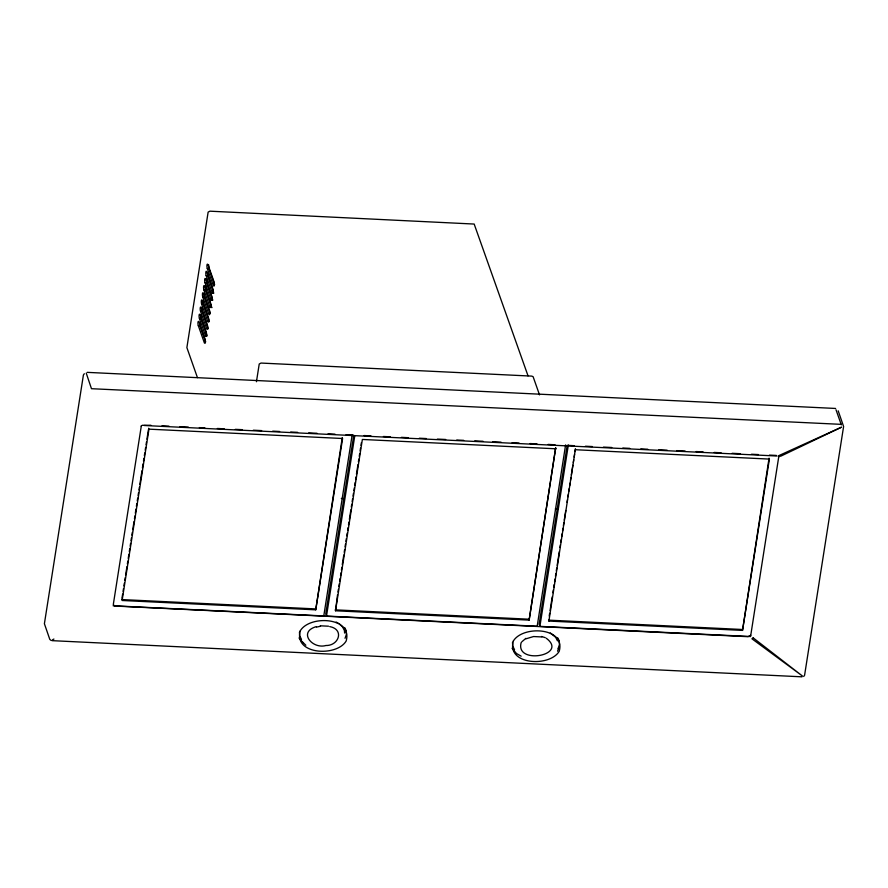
<?xml version="1.0" encoding="UTF-8"?>
<svg xmlns="http://www.w3.org/2000/svg" width="888" height="888" viewBox="0 0 888 888"><rect width="100%" height="100%" fill="white"/><g stroke="black" fill="none" stroke-linecap="round" stroke-linejoin="round"><path stroke-width="1.33" d="M199.622 322.644L199.967 325.774L205.628 341.836M202.986 301.187L203.33 304.318L208.991 320.379M200.799 314.907L201.088 318.626L207.182 335.919L205.539 335.842L199.445 318.537C198.979 317.682 198.69 312.831 200.066 314.53L206.16 331.823C206.627 332.689 206.915 337.54 205.539 335.842M204.173 293.451L204.451 297.158L210.112 313.231M206.416 279.154L206.693 282.861L212.787 300.166L211.144 300.077L205.05 282.784C204.584 281.918 204.307 277.067 205.683 278.765L211.777 296.07C212.243 296.925 212.521 301.776 211.144 300.077M208.658 264.846L208.935 268.553L214.596 284.626M86.236 373.127L91.475 388.7L841.402 424.364M141.336 425.807L113.298 604.562L114.63 606.027L748.007 636.685L750.76 635.297M122 598.19L122.644 594.083M123.077 591.341L123.499 588.6M123.932 585.858L124.364 583.116M124.797 580.375L125.219 577.633M125.652 574.891L126.94 566.666M127.373 563.924L127.805 561.183M128.227 558.441L128.871 554.334M129.304 551.592L129.737 548.851M130.17 546.109L130.592 543.367M131.024 540.626L131.457 537.884M131.89 535.142L132.312 532.4M132.745 529.659L134.032 521.445M134.465 518.703L134.898 515.961M135.32 513.22L135.975 509.102M136.397 506.36L136.83 503.618M137.263 500.876L137.684 498.135M138.117 495.404L138.55 492.662M138.983 489.921L139.405 487.179M139.838 484.437L141.991 470.729M142.413 467.987L143.068 463.88M143.49 461.138L143.923 458.397M144.356 455.655L144.777 452.913M145.21 450.172L145.643 447.43M146.076 444.688L146.498 441.947M146.931 439.205L148.44 429.614M148.973 429.159L122.111 600.488L315.728 609.823L342.601 438.506L148.973 429.159L148.651 428.238M256.443 381.729L259.229 363.991L261.05 363.059L531.746 376.112L533.111 376.69L539.516 394.871M315.728 609.823L342.28 437.584M352.214 434.609L323.776 615.95L113.109 605.783M353.757 435.309L325.741 613.919L326.507 616.072L537.173 626.24L565.612 444.899M326.507 616.072L354.734 436.097M529.126 620.113L555.666 447.874L529.126 620.113L335.509 610.778L337.54 594.782M337.973 592.041L338.406 589.299M338.828 586.557L339.26 583.816M339.693 581.074L340.126 578.332M340.548 575.591L340.981 572.849M341.414 570.107L341.847 567.365M342.269 564.624L343.778 555.033M344.211 552.292L344.633 549.55M345.066 546.808L345.499 544.067M345.932 541.325L346.353 538.583M346.786 535.841L347.219 533.1M347.641 530.358L348.074 527.616M348.507 524.875L348.94 522.133M349.361 519.391L350.871 509.801M351.304 507.059L351.726 504.317M352.159 501.576L352.591 498.834M353.024 496.092L353.446 493.351M353.879 490.609L354.312 487.878M354.734 485.137L355.167 482.395M355.6 479.653L356.033 476.911M356.454 474.17L357.964 464.568M358.397 461.838L358.819 459.096M359.252 456.354L359.684 453.613M360.117 450.871L360.539 448.129M360.972 445.388L361.405 442.646M335.509 610.778L362.371 439.46L555.999 448.795M567.154 445.598L539.138 624.22L539.904 626.373L750.56 636.53L778.787 456.554M539.904 626.373L568.342 445.032M549.217 616.028L549.65 613.297M550.083 610.556L552.225 596.847M552.869 592.729L553.302 589.987M553.735 587.257L554.168 584.515M554.589 581.773L555.022 579.032M555.455 576.29L555.888 573.548M556.31 570.806L556.743 568.065M557.176 565.323L559.318 551.615M559.962 547.508L560.395 544.766M560.828 542.024L561.26 539.282M561.682 536.541L562.115 533.799M562.548 531.057L562.981 528.316M563.403 525.574L563.836 522.832M564.269 520.091L565.767 510.5M567.055 502.275L567.488 499.533M567.92 496.792L568.353 494.05M568.775 491.308L569.208 488.567M569.641 485.825L570.074 483.083M570.496 480.353L570.929 477.611M571.361 474.869L572.86 465.268M573.293 462.526L573.726 459.784M574.159 457.043L574.58 454.312M575.013 451.57L575.446 448.829L548.895 621.067L742.523 630.402L769.397 459.085L575.768 449.75M742.523 630.402L769.064 458.164M202.031 307.292L202.209 311.466L208.303 328.771L206.66 328.693L200.566 311.388C200.1 310.534 199.811 305.672 201.188 307.37L207.281 324.675C207.759 325.53 208.036 330.392 206.66 328.693M345.032 638.317L346.398 634.398L346.109 630.391L344.655 627.527M521.167 642.601C514.796 665.223 569.13 655.477 546.264 638.239M558.075 648.595L559.44 644.666L559.151 640.659L557.697 637.806M557.564 651.215L558.83 647.596M205.528 285.525L205.572 290.01L211.832 307.681M141.259 426.329L141.536 425.752M521.8 641.824L525.885 638.328M84.316 373.715L83.405 375.014L44.4 623.742L49.806 639.404L51.249 640.514M803.684 676.49L804.595 675.224L843.6 426.495L838.194 410.833M52.525 639.793L53.924 639.049M316.339 626.617C297.602 631.956 312.443 649.428 325.896 645.509C338.794 645.865 344.633 629.437 329.737 626.595M525.996 638.816L533.555 636.541L541.869 636.94M142.158 425.285L150.927 425.263M316.494 627.095L320.513 626.262M320.302 625.807L328.516 626.195M87.235 372.361L835.619 408.458M207.293 268.476L213.386 285.781C214.763 287.479 214.485 282.617 214.019 281.762L207.925 264.458C206.549 262.759 206.826 267.621 207.293 268.476L208.935 268.553M206.171 275.624L212.265 292.929C213.642 294.627 213.364 289.777 212.898 288.911L206.804 271.617C205.428 269.919 205.705 274.769 206.171 275.624L207.814 275.702L213.475 291.775M205.05 282.784L206.693 282.861M203.929 289.932L210.023 307.237C211.4 308.935 211.122 304.073 210.656 303.219L204.562 285.914C203.186 284.216 203.463 289.077 203.929 289.932L205.572 290.01M212.265 292.929L213.908 293.007M202.808 297.08L208.902 314.385C210.278 316.084 210.001 311.233 209.535 310.367L203.441 293.073C202.053 291.375 202.342 296.226 202.808 297.08L204.451 297.158M201.687 304.24L207.781 321.545C209.157 323.243 208.88 318.381 208.414 317.527L202.32 300.222C200.932 298.523 201.221 303.374 201.687 304.24L203.33 304.318M210.023 307.237L211.666 307.315M200.566 311.388L202.209 311.466M199.445 318.537L201.088 318.626M207.781 321.545L209.424 321.623M198.324 325.696L204.418 343.001C205.794 344.699 205.505 339.838 205.039 338.983L198.945 321.678C197.569 319.98 197.858 324.841 198.324 325.696L199.967 325.774M161.993 425.807L168.92 426.14M179.987 426.673L188.289 427.073M199.356 427.605L204.895 427.872M217.349 428.471L224.276 428.804M235.342 429.337L242.258 429.67M253.335 430.203L261.638 430.602M272.705 431.146L279.62 431.479M290.698 432.012L297.613 432.345M308.691 432.878L316.994 433.277M328.061 433.81L334.976 434.143M346.054 434.676L352.969 435.009M364.036 435.542L370.962 435.875M383.416 436.485L390.332 436.818M401.409 437.351L408.325 437.684M419.391 438.217L426.318 438.55M437.384 439.083L445.687 439.482M456.754 440.015L463.68 440.348M474.747 440.881L483.05 441.281M492.74 441.758L501.043 442.157M512.11 442.69L519.036 443.023M530.103 443.556L537.018 443.889M548.096 444.422L555.011 444.755M567.465 445.354L574.392 445.687M585.458 446.22L592.374 446.553M603.452 447.097L611.754 447.497M622.821 448.029L629.736 448.362M640.814 448.895L647.729 449.228M658.807 449.761L667.11 450.161M676.789 450.627L685.092 451.026M696.17 451.559L703.085 451.892M714.152 452.436L721.078 452.769M732.145 453.302L740.448 453.701M751.525 454.234L758.441 454.567M769.508 455.1L776.434 455.433M144.267 425.507L776.689 455.999M341.314 498.457L344.078 498.59M555.389 508.78L558.152 508.913M121.778 599.567L315.406 608.902M335.176 609.856L528.804 619.191M742.202 629.481L548.573 620.146L548.895 621.067M52.126 640.659L801.975 676.823M541.558 636.474L545.243 637.662M550.294 632.944L555.688 637.318L557.475 640.859M521.156 656.177L516.45 653.501L512.054 648.229M336.152 622.044L338.35 623.287M528.027 375.835L474.17 224.054L209.934 211.178L208.136 212.099L186.88 347.619L197.447 377.633M339.438 623.909L342.635 627.039L344.433 630.58L344.611 633.066M302.642 642.102L305.838 645.232M303.407 643.223L299.001 637.961M778.143 455.966L778.709 457.065M514.552 649.672L512.753 646.131L512.487 642.401M301.509 639.404L299.711 635.852L299.445 632.123M836.008 409.79L841.325 424.864M207.814 275.702L207.459 273.227M300.255 630.824C293.484 654.778 336.608 657.031 346.165 641.025C352.936 617.071 309.812 614.818 300.255 630.824M513.297 641.103C506.526 665.045 549.65 667.31 559.218 651.293C565.989 627.35 522.854 625.096 513.297 641.103M753.168 637.861L751.925 638.783L802.375 675.957L753.168 637.861M841.391 427.239L780.541 456.277L779.009 455.544L841.391 427.239"/></g></svg>
